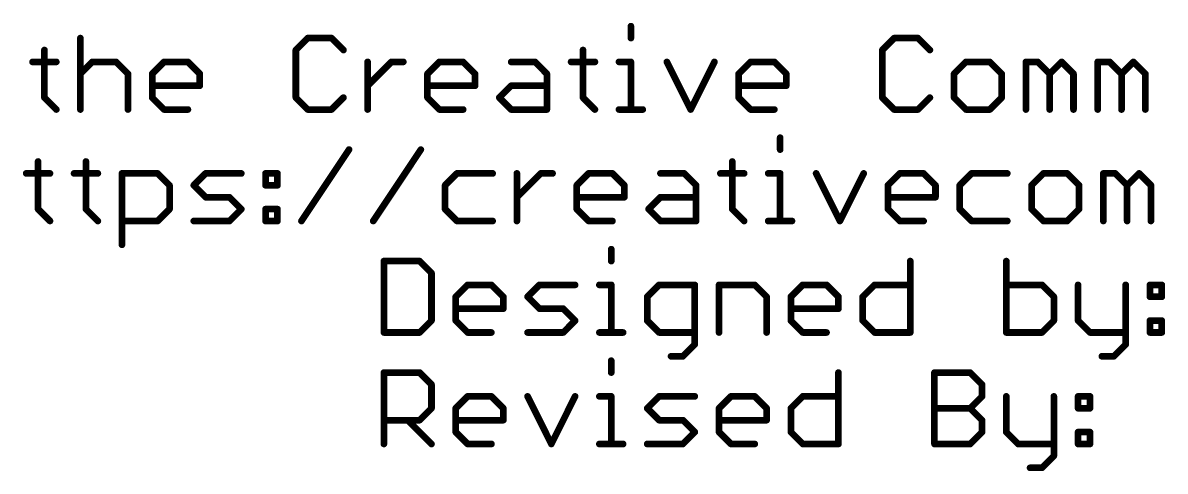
# Model space of a CAD drawing. Extents: x -24 to 83, y -22 to 58.
# Drawn here: x -0.54 to 25.51, y -22.13 to -11.92 of the extents above; entities that cross this region are included whole.
import ezdxf

# ---------------------------------------------------------------- set-up
doc = ezdxf.new("R2010")
doc.units = 0
doc.layers.add('51', color=53, linetype='CONTINUOUS')

msp = doc.modelspace()

# ---------------------------------------------------------------- linework, layer by layer
at = {"layer": '51', "const_width": 0.1524}
for points in [[(13.3262, -11.9956), (13.3262, -12.2668)], [(0.7764, -12.2668), (0.7764, -13.8938)], [(5.959, -12.2668), (5.6879, -12.538)], [(6.5014, -12.2668), (5.959, -12.2668)], [(6.7725, -12.538), (6.5014, -12.2668)], [(19.3291, -12.2668), (19.058, -12.538)], [(19.8715, -12.2668), (19.3291, -12.2668)], [(20.1426, -12.538), (19.8715, -12.2668)], [(-0.0439, -12.538), (-0.0439, -13.6226)], [(5.6879, -12.538), (5.6879, -13.6226)], [(12.2348, -12.538), (12.2348, -13.6226)], [(19.058, -12.538), (19.058, -13.6226)], [(-0.315, -12.8091), (0.2273, -12.8091)], [(0.7764, -13.0803), (1.0476, -12.8091)], [(1.0476, -12.8091), (1.5899, -12.8091)], [(1.5899, -12.8091), (1.8611, -13.0803)], [(2.4136, -13.0803), (2.6847, -12.8091)], [(2.6847, -12.8091), (3.2271, -12.8091)], [(3.2271, -12.8091), (3.4982, -13.0803)], [(7.325, -13.8938), (7.325, -12.8091)], [(7.325, -13.3515), (7.8674, -12.8091)], [(7.8674, -12.8091), (8.1385, -12.8091)], [(8.6893, -13.0803), (8.9605, -12.8091)], [(8.9605, -12.8091), (9.5028, -12.8091)], [(9.5028, -12.8091), (9.774, -13.0803)], [(10.5976, -12.8091), (11.14, -12.8091)], [(11.14, -12.8091), (11.4111, -13.0803)], [(11.9636, -12.8091), (12.506, -12.8091)], [(13.0551, -12.8091), (13.3262, -12.8091)], [(13.3262, -12.8091), (13.3262, -13.8938)], [(14.1465, -12.8091), (14.6888, -13.8938)], [(14.6888, -13.8938), (15.2312, -12.8091)], [(15.7837, -13.0803), (16.0548, -12.8091)], [(16.0548, -12.8091), (16.5972, -12.8091)], [(16.5972, -12.8091), (16.8683, -13.0803)], [(20.9663, -12.8091), (20.6951, -13.0803)], [(21.5086, -12.8091), (20.9663, -12.8091)], [(21.7798, -13.0803), (21.5086, -12.8091)], [(22.3323, -13.8938), (22.3323, -12.8091)], [(22.3323, -12.8091), (22.6035, -12.8091)], [(22.6035, -12.8091), (22.8746, -13.0803)], [(22.8746, -13.0803), (23.1458, -12.8091)], [(23.1458, -12.8091), (23.417, -13.0803)], [(23.9695, -13.8938), (23.9695, -12.8091)], [(23.9695, -12.8091), (24.2406, -12.8091)], [(24.2406, -12.8091), (24.5118, -13.0803)], [(24.5118, -13.0803), (24.7829, -12.8091)], [(24.7829, -12.8091), (25.0541, -13.0803)], [(1.8611, -13.0803), (1.8611, -13.8938)], [(2.4136, -13.6226), (2.4136, -13.0803)], [(3.4982, -13.0803), (3.4982, -13.3515)], [(8.6893, -13.6226), (8.6893, -13.0803)], [(9.774, -13.0803), (9.774, -13.3515)], [(11.4111, -13.0803), (11.4111, -13.8938)], [(15.7837, -13.6226), (15.7837, -13.0803)], [(16.8683, -13.0803), (16.8683, -13.3515)], [(20.6951, -13.0803), (20.6951, -13.6226)], [(21.7798, -13.6226), (21.7798, -13.0803)], [(22.8746, -13.0803), (22.8746, -13.8938)], [(23.417, -13.0803), (23.417, -13.8938)], [(24.5118, -13.0803), (24.5118, -13.8938)], [(25.0541, -13.0803), (25.0541, -13.8938)], [(3.4982, -13.3515), (2.4136, -13.3515)], [(9.774, -13.3515), (8.6893, -13.3515)], [(10.3265, -13.6226), (10.5976, -13.3515)], [(10.5976, -13.3515), (11.4111, -13.3515)], [(16.8683, -13.3515), (15.7837, -13.3515)], [(-0.0439, -13.6226), (0.2273, -13.8938)], [(2.6847, -13.8938), (2.4136, -13.6226)], [(5.6879, -13.6226), (5.959, -13.8938)], [(6.5014, -13.8938), (6.7725, -13.6226)], [(8.9605, -13.8938), (8.6893, -13.6226)], [(10.5976, -13.8938), (10.3265, -13.6226)], [(12.2348, -13.6226), (12.506, -13.8938)], [(16.0548, -13.8938), (15.7837, -13.6226)], [(19.058, -13.6226), (19.3291, -13.8938)], [(19.8715, -13.8938), (20.1426, -13.6226)], [(20.6951, -13.6226), (20.9663, -13.8938)], [(21.5086, -13.8938), (21.7798, -13.6226)], [(3.2271, -13.8938), (2.6847, -13.8938)], [(5.959, -13.8938), (6.5014, -13.8938)], [(9.5028, -13.8938), (8.9605, -13.8938)], [(11.4111, -13.8938), (10.5976, -13.8938)], [(13.0551, -13.8938), (13.5974, -13.8938)], [(16.5972, -13.8938), (16.0548, -13.8938)], [(19.3291, -13.8938), (19.8715, -13.8938)], [(20.9663, -13.8938), (21.5086, -13.8938)], [(16.729, -14.5356), (16.729, -14.8068)], [(5.8163, -16.4338), (6.9009, -14.8068)], [(7.4534, -16.4338), (8.5381, -14.8068)], [(-0.1883, -15.078), (-0.1883, -16.1626)], [(0.9031, -15.078), (0.9031, -16.1626)], [(15.6375, -15.078), (15.6375, -16.1626)], [(-0.4595, -15.3491), (0.0828, -15.3491)], [(0.632, -15.3491), (1.1743, -15.3491)], [(1.7234, -16.9761), (1.7234, -15.3491)], [(1.7234, -15.3491), (2.5369, -15.3491)], [(2.5369, -15.3491), (2.808, -15.6203)], [(3.3605, -15.6203), (3.6317, -15.3491)], [(3.6317, -15.3491), (4.4452, -15.3491)], [(4.9977, -15.3491), (5.2689, -15.3491)], [(4.9977, -15.6203), (4.9977, -15.3491)], [(5.2689, -15.3491), (5.2689, -15.6203)], [(9.3618, -15.3491), (9.0906, -15.6203)], [(10.1753, -15.3491), (9.3618, -15.3491)], [(10.7277, -16.4338), (10.7277, -15.3491)], [(10.7277, -15.8915), (11.2701, -15.3491)], [(11.2701, -15.3491), (11.5412, -15.3491)], [(12.092, -15.6203), (12.3632, -15.3491)], [(12.3632, -15.3491), (12.9055, -15.3491)], [(12.9055, -15.3491), (13.1767, -15.6203)], [(14.0004, -15.3491), (14.5427, -15.3491)], [(14.5427, -15.3491), (14.8139, -15.6203)], [(15.3664, -15.3491), (15.9087, -15.3491)], [(16.4578, -15.3491), (16.729, -15.3491)], [(16.729, -15.3491), (16.729, -16.4338)], [(17.5492, -15.3491), (18.0916, -16.4338)], [(18.0916, -16.4338), (18.6339, -15.3491)], [(19.1864, -15.6203), (19.4576, -15.3491)], [(19.4576, -15.3491), (19.9999, -15.3491)], [(19.9999, -15.3491), (20.271, -15.6203)], [(21.0947, -15.3491), (20.8235, -15.6203)], [(21.9082, -15.3491), (21.0947, -15.3491)], [(22.7319, -15.3491), (22.4607, -15.6203)], [(23.2742, -15.3491), (22.7319, -15.3491)], [(23.5454, -15.6203), (23.2742, -15.3491)], [(24.0979, -16.4338), (24.0979, -15.3491)], [(24.0979, -15.3491), (24.369, -15.3491)], [(24.369, -15.3491), (24.6402, -15.6203)], [(24.6402, -15.6203), (24.9114, -15.3491)], [(24.9114, -15.3491), (25.1825, -15.6203)], [(2.808, -15.6203), (2.808, -16.1626)], [(3.6317, -15.8915), (3.3605, -15.6203)], [(5.2689, -15.6203), (4.9977, -15.6203)], [(9.0906, -15.6203), (9.0906, -16.1626)], [(12.092, -16.1626), (12.092, -15.6203)], [(13.1767, -15.6203), (13.1767, -15.8915)], [(14.8139, -15.6203), (14.8139, -16.4338)], [(19.1864, -16.1626), (19.1864, -15.6203)], [(20.271, -15.6203), (20.271, -15.8915)], [(20.8235, -15.6203), (20.8235, -16.1626)], [(22.4607, -15.6203), (22.4607, -16.1626)], [(23.5454, -16.1626), (23.5454, -15.6203)], [(24.6402, -15.6203), (24.6402, -16.4338)], [(25.1825, -15.6203), (25.1825, -16.4338)], [(4.174, -15.8915), (3.6317, -15.8915)], [(4.4452, -16.1626), (4.174, -15.8915)], [(13.1767, -15.8915), (12.092, -15.8915)], [(13.7292, -16.1626), (14.0004, -15.8915)], [(14.0004, -15.8915), (14.8139, -15.8915)], [(20.271, -15.8915), (19.1864, -15.8915)], [(-0.1883, -16.1626), (0.0828, -16.4338)], [(0.9031, -16.1626), (1.1743, -16.4338)], [(2.808, -16.1626), (2.5369, -16.4338)], [(4.174, -16.4338), (4.4452, -16.1626)], [(4.9977, -16.1626), (5.2689, -16.1626)], [(4.9977, -16.4338), (4.9977, -16.1626)], [(5.2689, -16.1626), (5.2689, -16.4338)], [(9.0906, -16.1626), (9.3618, -16.4338)], [(12.3632, -16.4338), (12.092, -16.1626)], [(14.0004, -16.4338), (13.7292, -16.1626)], [(15.6375, -16.1626), (15.9087, -16.4338)], [(19.4576, -16.4338), (19.1864, -16.1626)], [(20.8235, -16.1626), (21.0947, -16.4338)], [(22.4607, -16.1626), (22.7319, -16.4338)], [(23.2742, -16.4338), (23.5454, -16.1626)], [(2.5369, -16.4338), (1.7234, -16.4338)], [(3.3605, -16.4338), (4.174, -16.4338)], [(5.2689, -16.4338), (4.9977, -16.4338)], [(9.3618, -16.4338), (10.1753, -16.4338)], [(12.9055, -16.4338), (12.3632, -16.4338)], [(14.8139, -16.4338), (14.0004, -16.4338)], [(16.4578, -16.4338), (17.0001, -16.4338)], [(19.9999, -16.4338), (19.4576, -16.4338)], [(21.0947, -16.4338), (21.9082, -16.4338)], [(22.7319, -16.4338), (23.2742, -16.4338)], [(12.8788, -17.0756), (12.8788, -17.3468)], [(7.6962, -17.3468), (7.6962, -18.9738)], [(8.5097, -17.3468), (7.6962, -17.3468)], [(8.7809, -17.618), (8.5097, -17.3468)], [(19.6952, -17.3468), (19.6952, -18.9738)], [(21.8849, -17.3468), (21.8849, -18.9738)], [(8.7809, -18.7026), (8.7809, -17.618)], [(9.3334, -18.1603), (9.6045, -17.8891)], [(9.6045, -17.8891), (10.1469, -17.8891)], [(10.1469, -17.8891), (10.418, -18.1603)], [(10.9705, -18.1603), (11.2417, -17.8891)], [(11.2417, -17.8891), (12.0552, -17.8891)], [(12.6077, -17.8891), (12.8788, -17.8891)], [(12.8788, -17.8891), (12.8788, -18.9738)], [(13.9703, -17.8891), (13.6991, -18.1603)], [(14.7838, -17.8891), (13.9703, -17.8891)], [(14.7838, -19.245), (14.7838, -17.8891)], [(15.3363, -18.9738), (15.3363, -17.8891)], [(15.3363, -17.8891), (16.1498, -17.8891)], [(16.1498, -17.8891), (16.4209, -18.1603)], [(16.9734, -18.1603), (17.2446, -17.8891)], [(17.2446, -17.8891), (17.7869, -17.8891)], [(17.7869, -17.8891), (18.0581, -18.1603)], [(18.6106, -18.1603), (18.8817, -17.8891)], [(18.8817, -17.8891), (19.6952, -17.8891)], [(22.6984, -17.8891), (21.8849, -17.8891)], [(22.9695, -18.1603), (22.6984, -17.8891)], [(23.522, -17.8891), (23.522, -18.7026)], [(24.6067, -17.8891), (24.6067, -19.245)], [(25.1592, -17.8891), (25.4304, -17.8891)], [(25.1592, -18.1603), (25.1592, -17.8891)], [(25.4304, -17.8891), (25.4304, -18.1603)], [(9.3334, -18.7026), (9.3334, -18.1603)], [(10.418, -18.1603), (10.418, -18.4315)], [(11.2417, -18.4315), (10.9705, -18.1603)], [(13.6991, -18.1603), (13.6991, -18.7026)], [(16.4209, -18.1603), (16.4209, -18.9738)], [(16.9734, -18.7026), (16.9734, -18.1603)], [(18.0581, -18.1603), (18.0581, -18.4315)], [(18.6106, -18.7026), (18.6106, -18.1603)], [(22.9695, -18.7026), (22.9695, -18.1603)], [(25.4304, -18.1603), (25.1592, -18.1603)], [(10.418, -18.4315), (9.3334, -18.4315)], [(11.784, -18.4315), (11.2417, -18.4315)], [(12.0552, -18.7026), (11.784, -18.4315)], [(18.0581, -18.4315), (16.9734, -18.4315)], [(8.5097, -18.9738), (8.7809, -18.7026)], [(9.6045, -18.9738), (9.3334, -18.7026)], [(11.784, -18.9738), (12.0552, -18.7026)], [(13.6991, -18.7026), (13.9703, -18.9738)], [(17.2446, -18.9738), (16.9734, -18.7026)], [(18.8817, -18.9738), (18.6106, -18.7026)], [(22.6984, -18.9738), (22.9695, -18.7026)], [(23.522, -18.7026), (23.7932, -18.9738)], [(25.1592, -18.7026), (25.4304, -18.7026)], [(25.1592, -18.9738), (25.1592, -18.7026)], [(25.4304, -18.7026), (25.4304, -18.9738)], [(7.6962, -18.9738), (8.5097, -18.9738)], [(10.1469, -18.9738), (9.6045, -18.9738)], [(10.9705, -18.9738), (11.784, -18.9738)], [(12.6077, -18.9738), (13.15, -18.9738)], [(13.9703, -18.9738), (14.7838, -18.9738)], [(17.7869, -18.9738), (17.2446, -18.9738)], [(19.6952, -18.9738), (18.8817, -18.9738)], [(21.8849, -18.9738), (22.6984, -18.9738)], [(23.7932, -18.9738), (24.6067, -18.9738)], [(25.4304, -18.9738), (25.1592, -18.9738)], [(14.5126, -19.5161), (14.7838, -19.245)], [(24.6067, -19.245), (24.3355, -19.5161)], [(14.2414, -19.5161), (14.5126, -19.5161)], [(24.3355, -19.5161), (24.0644, -19.5161)], [(12.8788, -19.6156), (12.8788, -19.8868)], [(7.6962, -21.5138), (7.6962, -19.8868)], [(7.6962, -19.8868), (8.5097, -19.8868)], [(8.5097, -19.8868), (8.7809, -20.158)], [(18.0581, -19.8868), (18.0581, -21.5138)], [(20.2477, -21.5138), (20.2477, -19.8868)], [(20.2477, -19.8868), (21.0612, -19.8868)], [(21.0612, -19.8868), (21.3324, -20.158)], [(8.7809, -20.158), (8.7809, -20.7003)], [(21.3324, -20.158), (21.3324, -20.4291)], [(9.3334, -20.7003), (9.6045, -20.4291)], [(9.6045, -20.4291), (10.1469, -20.4291)], [(10.1469, -20.4291), (10.418, -20.7003)], [(10.9705, -20.4291), (11.5128, -21.5138)], [(11.5128, -21.5138), (12.0552, -20.4291)], [(12.6077, -20.4291), (12.8788, -20.4291)], [(12.8788, -20.4291), (12.8788, -21.5138)], [(13.6991, -20.7003), (13.9703, -20.4291)], [(13.9703, -20.4291), (14.7838, -20.4291)], [(15.3363, -20.7003), (15.6074, -20.4291)], [(15.6074, -20.4291), (16.1498, -20.4291)], [(16.1498, -20.4291), (16.4209, -20.7003)], [(16.9734, -20.7003), (17.2446, -20.4291)], [(17.2446, -20.4291), (18.0581, -20.4291)], [(21.3324, -20.4291), (21.0612, -20.7003)], [(21.8849, -20.4291), (21.8849, -21.2426)], [(22.9695, -20.4291), (22.9695, -21.785)], [(23.522, -20.4291), (23.7932, -20.4291)], [(23.522, -20.7003), (23.522, -20.4291)], [(23.7932, -20.4291), (23.7932, -20.7003)], [(8.7809, -20.7003), (8.5097, -20.9715)], [(9.3334, -21.2426), (9.3334, -20.7003)], [(10.418, -20.7003), (10.418, -20.9715)], [(13.9703, -20.9715), (13.6991, -20.7003)], [(15.3363, -21.2426), (15.3363, -20.7003)], [(16.4209, -20.7003), (16.4209, -20.9715)], [(16.9734, -21.2426), (16.9734, -20.7003)], [(20.2477, -20.7003), (21.0612, -20.7003)], [(21.0612, -20.7003), (21.3324, -20.9715)], [(23.7932, -20.7003), (23.522, -20.7003)], [(8.5097, -20.9715), (7.6962, -20.9715)], [(8.2385, -20.9715), (8.7809, -21.5138)], [(10.418, -20.9715), (9.3334, -20.9715)], [(14.5126, -20.9715), (13.9703, -20.9715)], [(14.7838, -21.2426), (14.5126, -20.9715)], [(16.4209, -20.9715), (15.3363, -20.9715)], [(21.3324, -20.9715), (21.3324, -21.2426)], [(9.6045, -21.5138), (9.3334, -21.2426)], [(14.5126, -21.5138), (14.7838, -21.2426)], [(15.6074, -21.5138), (15.3363, -21.2426)], [(17.2446, -21.5138), (16.9734, -21.2426)], [(21.3324, -21.2426), (21.0612, -21.5138)], [(21.8849, -21.2426), (22.1561, -21.5138)], [(23.522, -21.2426), (23.7932, -21.2426)], [(23.522, -21.5138), (23.522, -21.2426)], [(23.7932, -21.2426), (23.7932, -21.5138)], [(10.1469, -21.5138), (9.6045, -21.5138)], [(12.6077, -21.5138), (13.15, -21.5138)], [(13.6991, -21.5138), (14.5126, -21.5138)], [(16.1498, -21.5138), (15.6074, -21.5138)], [(18.0581, -21.5138), (17.2446, -21.5138)], [(21.0612, -21.5138), (20.2477, -21.5138)], [(22.1561, -21.5138), (22.9695, -21.5138)], [(23.7932, -21.5138), (23.522, -21.5138)], [(22.9695, -21.785), (22.6984, -22.0561)], [(22.6984, -22.0561), (22.4272, -22.0561)]]:
    msp.add_lwpolyline(points, dxfattribs=at)
at = {"layer": '51', "const_width": 0.0762}
for points in [[(13.3643, -11.9956, 1), (13.2881, -11.9956)], [(0.8145, -12.2668, 1), (0.7383, -12.2668)], [(5.959, -12.2287, 1), (5.959, -12.3049)], [(5.986, -12.2938, 1), (5.9321, -12.2399)], [(6.5283, -12.2399, 1), (6.4744, -12.2938)], [(6.5014, -12.3049, 1), (6.5014, -12.2287)], [(13.2881, -12.2668, 1), (13.3643, -12.2668)], [(19.3291, -12.2287, 1), (19.3291, -12.3049)], [(19.3561, -12.2938, 1), (19.3022, -12.2399)], [(19.8984, -12.2399, 1), (19.8445, -12.2938)], [(19.8715, -12.3049, 1), (19.8715, -12.2287)], [(-0.0058, -12.538, 1), (-0.082, -12.538)], [(5.6609, -12.511, 1), (5.7148, -12.5649)], [(5.726, -12.538, 1), (5.6498, -12.538)], [(6.7456, -12.5649, 1), (6.7995, -12.511)], [(12.2729, -12.538, 1), (12.1967, -12.538)], [(19.031, -12.511, 1), (19.0849, -12.5649)], [(19.0961, -12.538, 1), (19.0199, -12.538)], [(20.1157, -12.5649, 1), (20.1696, -12.511)], [(-0.315, -12.771, 1), (-0.315, -12.8472)], [(0.2273, -12.8472, 1), (0.2273, -12.771)], [(1.0476, -12.771, 1), (1.0476, -12.8472)], [(1.0745, -12.8361, 1), (1.0206, -12.7822)], [(1.6168, -12.7822, 1), (1.563, -12.8361)], [(1.5899, -12.8472, 1), (1.5899, -12.771)], [(2.6847, -12.771, 1), (2.6847, -12.8472)], [(2.7117, -12.8361, 1), (2.6578, -12.7822)], [(3.254, -12.7822, 1), (3.2001, -12.8361)], [(3.2271, -12.8472, 1), (3.2271, -12.771)], [(7.3631, -12.8091, 1), (7.2869, -12.8091)], [(7.8674, -12.771, 1), (7.8674, -12.8472)], [(7.8943, -12.8361, 1), (7.8404, -12.7822)], [(8.1385, -12.8472, 1), (8.1385, -12.771)], [(8.9605, -12.771, 1), (8.9605, -12.8472)], [(8.9874, -12.8361, 1), (8.9335, -12.7822)], [(9.5298, -12.7822, 1), (9.4759, -12.8361)], [(9.5028, -12.8472, 1), (9.5028, -12.771)], [(10.5976, -12.771, 1), (10.5976, -12.8472)], [(11.1669, -12.7822, 1), (11.113, -12.8361)], [(11.14, -12.8472, 1), (11.14, -12.771)], [(11.9636, -12.771, 1), (11.9636, -12.8472)], [(12.506, -12.8472, 1), (12.506, -12.771)], [(13.0551, -12.771, 1), (13.0551, -12.8472)], [(13.3643, -12.8091, 1), (13.2881, -12.8091)], [(13.3262, -12.8472, 1), (13.3262, -12.771)], [(14.1806, -12.7921, 1), (14.1124, -12.8262)], [(15.2652, -12.8262, 1), (15.1971, -12.7921)], [(16.0548, -12.771, 1), (16.0548, -12.8472)], [(16.0818, -12.8361, 1), (16.0279, -12.7822)], [(16.6241, -12.7822, 1), (16.5702, -12.8361)], [(16.5972, -12.8472, 1), (16.5972, -12.771)], [(20.9663, -12.771, 1), (20.9663, -12.8472)], [(20.9932, -12.8361, 1), (20.9394, -12.7822)], [(21.5356, -12.7822, 1), (21.4817, -12.8361)], [(21.5086, -12.8472, 1), (21.5086, -12.771)], [(22.3704, -12.8091, 1), (22.2942, -12.8091)], [(22.3323, -12.771, 1), (22.3323, -12.8472)], [(22.6304, -12.7822, 1), (22.5765, -12.8361)], [(22.6035, -12.8472, 1), (22.6035, -12.771)], [(23.1727, -12.7822, 1), (23.1188, -12.8361)], [(23.1727, -12.8361, 1), (23.1188, -12.7822)], [(24.0076, -12.8091, 1), (23.9314, -12.8091)], [(23.9695, -12.771, 1), (23.9695, -12.8472)], [(24.2676, -12.7822, 1), (24.2137, -12.8361)], [(24.2406, -12.8472, 1), (24.2406, -12.771)], [(24.8099, -12.7822, 1), (24.756, -12.8361)], [(24.8099, -12.8361, 1), (24.756, -12.7822)], [(0.7495, -13.0534, 1), (0.8033, -13.1072)], [(1.8992, -13.0803, 1), (1.823, -13.0803)], [(1.8341, -13.1072, 1), (1.888, -13.0534)], [(2.4517, -13.0803, 1), (2.3755, -13.0803)], [(2.3866, -13.0534, 1), (2.4405, -13.1072)], [(3.5363, -13.0803, 1), (3.4601, -13.0803)], [(3.4713, -13.1072, 1), (3.5252, -13.0534)], [(8.7274, -13.0803, 1), (8.6512, -13.0803)], [(8.6624, -13.0534, 1), (8.7163, -13.1072)], [(9.8121, -13.0803, 1), (9.7359, -13.0803)], [(9.747, -13.1072, 1), (9.8009, -13.0534)], [(11.4492, -13.0803, 1), (11.373, -13.0803)], [(11.3842, -13.1072, 1), (11.4381, -13.0534)], [(15.8218, -13.0803, 1), (15.7456, -13.0803)], [(15.7567, -13.0534, 1), (15.8106, -13.1072)], [(16.9064, -13.0803, 1), (16.8302, -13.0803)], [(16.8414, -13.1072, 1), (16.8953, -13.0534)], [(20.7332, -13.0803, 1), (20.657, -13.0803)], [(20.6682, -13.0534, 1), (20.7221, -13.1072)], [(21.8179, -13.0803, 1), (21.7417, -13.0803)], [(21.7529, -13.1072, 1), (21.8067, -13.0534)], [(22.9127, -13.0803, 1), (22.8365, -13.0803)], [(22.8477, -13.0534, 1), (22.9016, -13.1072)], [(22.8477, -13.1072, 1), (22.9016, -13.0534)], [(23.4551, -13.0803, 1), (23.3789, -13.0803)], [(23.39, -13.1072, 1), (23.4439, -13.0534)], [(24.5499, -13.0803, 1), (24.4737, -13.0803)], [(24.4848, -13.0534, 1), (24.5387, -13.1072)], [(24.4848, -13.1072, 1), (24.5387, -13.0534)], [(25.0922, -13.0803, 1), (25.016, -13.0803)], [(25.0272, -13.1072, 1), (25.0811, -13.0534)], [(2.4136, -13.3134, 1), (2.4136, -13.3896)], [(3.4982, -13.3896, 1), (3.4982, -13.3134)], [(8.6893, -13.3134, 1), (8.6893, -13.3896)], [(9.774, -13.3896, 1), (9.774, -13.3134)], [(10.5976, -13.3134, 1), (10.5976, -13.3896)], [(10.6246, -13.3784, 1), (10.5707, -13.3245)], [(11.4111, -13.3896, 1), (11.4111, -13.3134)], [(15.7837, -13.3134, 1), (15.7837, -13.3896)], [(16.8683, -13.3896, 1), (16.8683, -13.3134)], [(3.4601, -13.3515, 1), (3.5363, -13.3515)], [(7.2981, -13.3245, 1), (7.352, -13.3784)], [(9.7359, -13.3515, 1), (9.8121, -13.3515)], [(16.8302, -13.3515, 1), (16.9064, -13.3515)], [(-0.0169, -13.5957, 1), (-0.0708, -13.6496)], [(-0.082, -13.6226, 1), (-0.0058, -13.6226)], [(2.4405, -13.5957, 1), (2.3866, -13.6496)], [(2.3755, -13.6226, 1), (2.4517, -13.6226)], [(5.7148, -13.5957, 1), (5.6609, -13.6496)], [(5.6498, -13.6226, 1), (5.726, -13.6226)], [(6.7995, -13.6496, 1), (6.7456, -13.5957)], [(8.7163, -13.5957, 1), (8.6624, -13.6496)], [(8.6512, -13.6226, 1), (8.7274, -13.6226)], [(10.3534, -13.5957, 1), (10.2995, -13.6496)], [(10.2995, -13.5957, 1), (10.3534, -13.6496)], [(12.2617, -13.5957, 1), (12.2079, -13.6496)], [(12.1967, -13.6226, 1), (12.2729, -13.6226)], [(15.8106, -13.5957, 1), (15.7567, -13.6496)], [(15.7456, -13.6226, 1), (15.8218, -13.6226)], [(19.0849, -13.5957, 1), (19.031, -13.6496)], [(19.0199, -13.6226, 1), (19.0961, -13.6226)], [(20.1696, -13.6496, 1), (20.1157, -13.5957)], [(20.7221, -13.5957, 1), (20.6682, -13.6496)], [(20.657, -13.6226, 1), (20.7332, -13.6226)], [(21.7417, -13.6226, 1), (21.8179, -13.6226)], [(21.8067, -13.6496, 1), (21.7529, -13.5957)], [(0.2004, -13.9207, 1), (0.2542, -13.8669)], [(0.7383, -13.8938, 1), (0.8145, -13.8938)], [(1.823, -13.8938, 1), (1.8992, -13.8938)], [(2.6847, -13.8557, 1), (2.6847, -13.9319)], [(2.6578, -13.9207, 1), (2.7117, -13.8669)], [(3.2271, -13.9319, 1), (3.2271, -13.8557)], [(5.959, -13.8557, 1), (5.959, -13.9319)], [(5.9321, -13.9207, 1), (5.986, -13.8669)], [(6.4744, -13.8669, 1), (6.5283, -13.9207)], [(6.5014, -13.9319, 1), (6.5014, -13.8557)], [(7.2869, -13.8938, 1), (7.3631, -13.8938)], [(8.9605, -13.8557, 1), (8.9605, -13.9319)], [(8.9335, -13.9207, 1), (8.9874, -13.8669)], [(9.5028, -13.9319, 1), (9.5028, -13.8557)], [(10.5976, -13.8557, 1), (10.5976, -13.9319)], [(10.5707, -13.9207, 1), (10.6246, -13.8669)], [(11.373, -13.8938, 1), (11.4492, -13.8938)], [(11.4111, -13.9319, 1), (11.4111, -13.8557)], [(12.479, -13.9207, 1), (12.5329, -13.8669)], [(13.0551, -13.8557, 1), (13.0551, -13.9319)], [(13.2881, -13.8938, 1), (13.3643, -13.8938)], [(13.5974, -13.9319, 1), (13.5974, -13.8557)], [(14.6548, -13.8768, 1), (14.7229, -13.9108)], [(14.6548, -13.9108, 1), (14.7229, -13.8768)], [(16.0548, -13.8557, 1), (16.0548, -13.9319)], [(16.0279, -13.9207, 1), (16.0818, -13.8669)], [(16.5972, -13.9319, 1), (16.5972, -13.8557)], [(19.3291, -13.8557, 1), (19.3291, -13.9319)], [(19.3022, -13.9207, 1), (19.3561, -13.8669)], [(19.8445, -13.8669, 1), (19.8984, -13.9207)], [(19.8715, -13.9319, 1), (19.8715, -13.8557)], [(20.9663, -13.8557, 1), (20.9663, -13.9319)], [(20.9394, -13.9207, 1), (20.9932, -13.8669)], [(21.4817, -13.8669, 1), (21.5356, -13.9207)], [(21.5086, -13.9319, 1), (21.5086, -13.8557)], [(22.2942, -13.8938, 1), (22.3704, -13.8938)], [(22.8365, -13.8938, 1), (22.9127, -13.8938)], [(23.3789, -13.8938, 1), (23.4551, -13.8938)], [(23.9314, -13.8938, 1), (24.0076, -13.8938)], [(24.4737, -13.8938, 1), (24.5499, -13.8938)], [(25.016, -13.8938, 1), (25.0922, -13.8938)], [(16.7671, -14.5356, 1), (16.6909, -14.5356)], [(6.9326, -14.8279, 1), (6.8692, -14.7857)], [(8.5698, -14.8279, 1), (8.5064, -14.7857)], [(16.6909, -14.8068, 1), (16.7671, -14.8068)], [(-0.1502, -15.078, 1), (-0.2264, -15.078)], [(0.9412, -15.078, 1), (0.865, -15.078)], [(15.6756, -15.078, 1), (15.5994, -15.078)], [(-0.4595, -15.311, 1), (-0.4595, -15.3872)], [(0.0828, -15.3872, 1), (0.0828, -15.311)], [(0.632, -15.311, 1), (0.632, -15.3872)], [(1.1743, -15.3872, 1), (1.1743, -15.311)], [(1.7615, -15.3491, 1), (1.6853, -15.3491)], [(1.7234, -15.311, 1), (1.7234, -15.3872)], [(2.5638, -15.3222, 1), (2.5099, -15.3761)], [(2.5369, -15.3872, 1), (2.5369, -15.311)], [(3.6317, -15.311, 1), (3.6317, -15.3872)], [(3.6586, -15.3761, 1), (3.6048, -15.3222)], [(4.4452, -15.3872, 1), (4.4452, -15.311)], [(4.9977, -15.311, 1), (4.9977, -15.3872)], [(5.0358, -15.3491, 1), (4.9596, -15.3491)], [(5.307, -15.3491, 1), (5.2308, -15.3491)], [(5.2689, -15.3872, 1), (5.2689, -15.311)], [(9.3618, -15.311, 1), (9.3618, -15.3872)], [(9.3887, -15.3761, 1), (9.3348, -15.3222)], [(10.1753, -15.3872, 1), (10.1753, -15.311)], [(10.7658, -15.3491, 1), (10.6896, -15.3491)], [(11.2701, -15.311, 1), (11.2701, -15.3872)], [(11.297, -15.3761, 1), (11.2431, -15.3222)], [(11.5412, -15.3872, 1), (11.5412, -15.311)], [(12.3632, -15.311, 1), (12.3632, -15.3872)], [(12.3901, -15.3761, 1), (12.3363, -15.3222)], [(12.9325, -15.3222, 1), (12.8786, -15.3761)], [(12.9055, -15.3872, 1), (12.9055, -15.311)], [(14.0004, -15.311, 1), (14.0004, -15.3872)], [(14.5696, -15.3222, 1), (14.5158, -15.3761)], [(14.5427, -15.3872, 1), (14.5427, -15.311)], [(15.3664, -15.311, 1), (15.3664, -15.3872)], [(15.9087, -15.3872, 1), (15.9087, -15.311)], [(16.4578, -15.311, 1), (16.4578, -15.3872)], [(16.7671, -15.3491, 1), (16.6909, -15.3491)], [(16.729, -15.3872, 1), (16.729, -15.311)], [(17.5833, -15.3321, 1), (17.5152, -15.3662)], [(18.668, -15.3662, 1), (18.5998, -15.3321)], [(19.4576, -15.311, 1), (19.4576, -15.3872)], [(19.4845, -15.3761, 1), (19.4306, -15.3222)], [(20.0268, -15.3222, 1), (19.9729, -15.3761)], [(19.9999, -15.3872, 1), (19.9999, -15.311)], [(21.0947, -15.311, 1), (21.0947, -15.3872)], [(21.1216, -15.3761, 1), (21.0678, -15.3222)], [(21.9082, -15.3872, 1), (21.9082, -15.311)], [(22.7319, -15.311, 1), (22.7319, -15.3872)], [(22.7588, -15.3761, 1), (22.7049, -15.3222)], [(23.3011, -15.3222, 1), (23.2473, -15.3761)], [(23.2742, -15.3872, 1), (23.2742, -15.311)], [(24.136, -15.3491, 1), (24.0598, -15.3491)], [(24.0979, -15.311, 1), (24.0979, -15.3872)], [(24.396, -15.3222, 1), (24.3421, -15.3761)], [(24.369, -15.3872, 1), (24.369, -15.311)], [(24.9383, -15.3222, 1), (24.8844, -15.3761)], [(24.9383, -15.3761, 1), (24.8844, -15.3222)], [(2.8461, -15.6203, 1), (2.7699, -15.6203)], [(2.7811, -15.6472, 1), (2.835, -15.5934)], [(3.3875, -15.5934, 1), (3.3336, -15.6472)], [(3.3336, -15.5934, 1), (3.3875, -15.6472)], [(4.9977, -15.5822, 1), (4.9977, -15.6584)], [(4.9596, -15.6203, 1), (5.0358, -15.6203)], [(5.2308, -15.6203, 1), (5.307, -15.6203)], [(5.2689, -15.6584, 1), (5.2689, -15.5822)], [(9.1287, -15.6203, 1), (9.0525, -15.6203)], [(9.0636, -15.5934, 1), (9.1175, -15.6472)], [(12.1301, -15.6203, 1), (12.0539, -15.6203)], [(12.0651, -15.5934, 1), (12.119, -15.6472)], [(13.2148, -15.6203, 1), (13.1386, -15.6203)], [(13.1498, -15.6472, 1), (13.2036, -15.5934)], [(14.852, -15.6203, 1), (14.7758, -15.6203)], [(14.7869, -15.6472, 1), (14.8408, -15.5934)], [(19.2245, -15.6203, 1), (19.1483, -15.6203)], [(19.1594, -15.5934, 1), (19.2133, -15.6472)], [(20.3091, -15.6203, 1), (20.2329, -15.6203)], [(20.2441, -15.6472, 1), (20.298, -15.5934)], [(20.8616, -15.6203, 1), (20.7854, -15.6203)], [(20.7966, -15.5934, 1), (20.8505, -15.6472)], [(22.4988, -15.6203, 1), (22.4226, -15.6203)], [(22.4338, -15.5934, 1), (22.4876, -15.6472)], [(23.5835, -15.6203, 1), (23.5073, -15.6203)], [(23.5184, -15.6472, 1), (23.5723, -15.5934)], [(24.6783, -15.6203, 1), (24.6021, -15.6203)], [(24.6132, -15.5934, 1), (24.6671, -15.6472)], [(24.6132, -15.6472, 1), (24.6671, -15.5934)], [(25.2206, -15.6203, 1), (25.1444, -15.6203)], [(25.1556, -15.6472, 1), (25.2095, -15.5934)], [(3.6317, -15.8534, 1), (3.6317, -15.9296)], [(3.6048, -15.9184, 1), (3.6586, -15.8645)], [(4.201, -15.8645, 1), (4.1471, -15.9184)], [(4.174, -15.9296, 1), (4.174, -15.8534)], [(10.7008, -15.8645, 1), (10.7547, -15.9184)], [(12.092, -15.8534, 1), (12.092, -15.9296)], [(13.1386, -15.8915, 1), (13.2148, -15.8915)], [(13.1767, -15.9296, 1), (13.1767, -15.8534)], [(14.0004, -15.8534, 1), (14.0004, -15.9296)], [(14.0273, -15.9184, 1), (13.9734, -15.8645)], [(14.8139, -15.9296, 1), (14.8139, -15.8534)], [(19.1864, -15.8534, 1), (19.1864, -15.9296)], [(20.2329, -15.8915, 1), (20.3091, -15.8915)], [(20.271, -15.9296, 1), (20.271, -15.8534)], [(-0.1614, -16.1357, 1), (-0.2153, -16.1896)], [(-0.2264, -16.1626, 1), (-0.1502, -16.1626)], [(0.9301, -16.1357, 1), (0.8762, -16.1896)], [(0.865, -16.1626, 1), (0.9412, -16.1626)], [(2.7699, -16.1626, 1), (2.8461, -16.1626)], [(2.835, -16.1896, 1), (2.7811, -16.1357)], [(4.4721, -16.1896, 1), (4.4183, -16.1357)], [(4.4183, -16.1896, 1), (4.4721, -16.1357)], [(4.9977, -16.1245, 1), (4.9977, -16.2007)], [(5.0358, -16.1626, 1), (4.9596, -16.1626)], [(5.307, -16.1626, 1), (5.2308, -16.1626)], [(5.2689, -16.2007, 1), (5.2689, -16.1245)], [(9.1175, -16.1357, 1), (9.0636, -16.1896)], [(9.0525, -16.1626, 1), (9.1287, -16.1626)], [(12.119, -16.1357, 1), (12.0651, -16.1896)], [(12.0539, -16.1626, 1), (12.1301, -16.1626)], [(13.7561, -16.1357, 1), (13.7023, -16.1896)], [(13.7023, -16.1357, 1), (13.7561, -16.1896)], [(15.6645, -16.1357, 1), (15.6106, -16.1896)], [(15.5994, -16.1626, 1), (15.6756, -16.1626)], [(19.2133, -16.1357, 1), (19.1594, -16.1896)], [(19.1483, -16.1626, 1), (19.2245, -16.1626)], [(20.8505, -16.1357, 1), (20.7966, -16.1896)], [(20.7854, -16.1626, 1), (20.8616, -16.1626)], [(22.4876, -16.1357, 1), (22.4338, -16.1896)], [(22.4226, -16.1626, 1), (22.4988, -16.1626)], [(23.5073, -16.1626, 1), (23.5835, -16.1626)], [(23.5723, -16.1896, 1), (23.5184, -16.1357)], [(0.0559, -16.4607, 1), (0.1098, -16.4069)], [(1.1473, -16.4607, 1), (1.2012, -16.4069)], [(1.7234, -16.3957, 1), (1.7234, -16.4719)], [(2.5099, -16.4069, 1), (2.5638, -16.4607)], [(2.5369, -16.4719, 1), (2.5369, -16.3957)], [(3.3605, -16.3957, 1), (3.3605, -16.4719)], [(4.1471, -16.4069, 1), (4.201, -16.4607)], [(4.174, -16.4719, 1), (4.174, -16.3957)], [(4.9977, -16.3957, 1), (4.9977, -16.4719)], [(4.9596, -16.4338, 1), (5.0358, -16.4338)], [(5.2308, -16.4338, 1), (5.307, -16.4338)], [(5.2689, -16.4719, 1), (5.2689, -16.3957)], [(5.7846, -16.4127, 1), (5.848, -16.4549)], [(7.4217, -16.4127, 1), (7.4851, -16.4549)], [(9.3618, -16.3957, 1), (9.3618, -16.4719)], [(9.3348, -16.4607, 1), (9.3887, -16.4069)], [(10.1753, -16.4719, 1), (10.1753, -16.3957)], [(10.6896, -16.4338, 1), (10.7658, -16.4338)], [(12.3632, -16.3957, 1), (12.3632, -16.4719)], [(12.3363, -16.4607, 1), (12.3901, -16.4069)], [(12.9055, -16.4719, 1), (12.9055, -16.3957)], [(14.0004, -16.3957, 1), (14.0004, -16.4719)], [(13.9734, -16.4607, 1), (14.0273, -16.4069)], [(14.7758, -16.4338, 1), (14.852, -16.4338)], [(14.8139, -16.4719, 1), (14.8139, -16.3957)], [(15.8817, -16.4607, 1), (15.9356, -16.4069)], [(16.4578, -16.3957, 1), (16.4578, -16.4719)], [(16.6909, -16.4338, 1), (16.7671, -16.4338)], [(17.0001, -16.4719, 1), (17.0001, -16.3957)], [(18.0575, -16.4168, 1), (18.1256, -16.4508)], [(18.0575, -16.4508, 1), (18.1256, -16.4168)], [(19.4576, -16.3957, 1), (19.4576, -16.4719)], [(19.4306, -16.4607, 1), (19.4845, -16.4069)], [(19.9999, -16.4719, 1), (19.9999, -16.3957)], [(21.0947, -16.3957, 1), (21.0947, -16.4719)], [(21.0678, -16.4607, 1), (21.1216, -16.4069)], [(21.9082, -16.4719, 1), (21.9082, -16.3957)], [(22.7319, -16.3957, 1), (22.7319, -16.4719)], [(22.7049, -16.4607, 1), (22.7588, -16.4069)], [(23.2473, -16.4069, 1), (23.3011, -16.4607)], [(23.2742, -16.4719, 1), (23.2742, -16.3957)], [(24.0598, -16.4338, 1), (24.136, -16.4338)], [(24.6021, -16.4338, 1), (24.6783, -16.4338)], [(25.1444, -16.4338, 1), (25.2206, -16.4338)], [(1.6853, -16.9761, 1), (1.7615, -16.9761)], [(12.9169, -17.0756, 1), (12.8407, -17.0756)], [(7.7343, -17.3468, 1), (7.6581, -17.3468)], [(7.6962, -17.3087, 1), (7.6962, -17.3849)], [(8.5366, -17.3199, 1), (8.4828, -17.3738)], [(8.5097, -17.3849, 1), (8.5097, -17.3087)], [(12.8407, -17.3468, 1), (12.9169, -17.3468)], [(19.7333, -17.3468, 1), (19.6571, -17.3468)], [(21.923, -17.3468, 1), (21.8468, -17.3468)], [(8.819, -17.618, 1), (8.7428, -17.618)], [(8.7539, -17.6449, 1), (8.8078, -17.591)], [(9.6045, -17.851, 1), (9.6045, -17.9272)], [(9.6315, -17.9161, 1), (9.5776, -17.8622)], [(10.1738, -17.8622, 1), (10.1199, -17.9161)], [(10.1469, -17.9272, 1), (10.1469, -17.851)], [(11.2417, -17.851, 1), (11.2417, -17.9272)], [(11.2686, -17.9161, 1), (11.2147, -17.8622)], [(12.0552, -17.9272, 1), (12.0552, -17.851)], [(12.6077, -17.851, 1), (12.6077, -17.9272)], [(12.9169, -17.8891, 1), (12.8407, -17.8891)], [(12.8788, -17.9272, 1), (12.8788, -17.851)], [(13.9703, -17.851, 1), (13.9703, -17.9272)], [(13.9972, -17.9161, 1), (13.9433, -17.8622)], [(14.8219, -17.8891, 1), (14.7457, -17.8891)], [(14.7838, -17.9272, 1), (14.7838, -17.851)], [(15.3744, -17.8891, 1), (15.2982, -17.8891)], [(15.3363, -17.851, 1), (15.3363, -17.9272)], [(16.1767, -17.8622, 1), (16.1228, -17.9161)], [(16.1498, -17.9272, 1), (16.1498, -17.851)], [(17.2446, -17.851, 1), (17.2446, -17.9272)], [(17.2715, -17.9161, 1), (17.2176, -17.8622)], [(17.8139, -17.8622, 1), (17.76, -17.9161)], [(17.7869, -17.9272, 1), (17.7869, -17.851)], [(18.8817, -17.851, 1), (18.8817, -17.9272)], [(18.9087, -17.9161, 1), (18.8548, -17.8622)], [(19.6952, -17.9272, 1), (19.6952, -17.851)], [(21.8849, -17.851, 1), (21.8849, -17.9272)], [(22.7253, -17.8622, 1), (22.6714, -17.9161)], [(22.6984, -17.9272, 1), (22.6984, -17.851)], [(23.5601, -17.8891, 1), (23.4839, -17.8891)], [(24.6448, -17.8891, 1), (24.5686, -17.8891)], [(25.1592, -17.851, 1), (25.1592, -17.9272)], [(25.1973, -17.8891, 1), (25.1211, -17.8891)], [(25.4685, -17.8891, 1), (25.3923, -17.8891)], [(25.4304, -17.9272, 1), (25.4304, -17.851)], [(9.3715, -18.1603, 1), (9.2953, -18.1603)], [(9.3064, -18.1334, 1), (9.3603, -18.1872)], [(10.4561, -18.1603, 1), (10.3799, -18.1603)], [(10.3911, -18.1872, 1), (10.445, -18.1334)], [(10.9975, -18.1334, 1), (10.9436, -18.1872)], [(10.9436, -18.1334, 1), (10.9975, -18.1872)], [(13.7372, -18.1603, 1), (13.661, -18.1603)], [(13.6722, -18.1334, 1), (13.726, -18.1872)], [(16.459, -18.1603, 1), (16.3828, -18.1603)], [(16.394, -18.1872, 1), (16.4479, -18.1334)], [(17.0115, -18.1603, 1), (16.9353, -18.1603)], [(16.9465, -18.1334, 1), (17.0004, -18.1872)], [(18.0962, -18.1603, 1), (18.02, -18.1603)], [(18.0311, -18.1872, 1), (18.085, -18.1334)], [(18.6487, -18.1603, 1), (18.5725, -18.1603)], [(18.5836, -18.1334, 1), (18.6375, -18.1872)], [(23.0076, -18.1603, 1), (22.9314, -18.1603)], [(22.9426, -18.1872, 1), (22.9965, -18.1334)], [(25.1592, -18.1222, 1), (25.1592, -18.1984)], [(25.1211, -18.1603, 1), (25.1973, -18.1603)], [(25.3923, -18.1603, 1), (25.4685, -18.1603)], [(25.4304, -18.1984, 1), (25.4304, -18.1222)], [(9.3334, -18.3934, 1), (9.3334, -18.4696)], [(10.3799, -18.4315, 1), (10.4561, -18.4315)], [(10.418, -18.4696, 1), (10.418, -18.3934)], [(11.2417, -18.3934, 1), (11.2417, -18.4696)], [(11.2147, -18.4584, 1), (11.2686, -18.4045)], [(11.8109, -18.4045, 1), (11.7571, -18.4584)], [(11.784, -18.4696, 1), (11.784, -18.3934)], [(16.9734, -18.3934, 1), (16.9734, -18.4696)], [(18.02, -18.4315, 1), (18.0962, -18.4315)], [(18.0581, -18.4696, 1), (18.0581, -18.3934)], [(8.7428, -18.7026, 1), (8.819, -18.7026)], [(8.8078, -18.7296, 1), (8.7539, -18.6757)], [(9.3603, -18.6757, 1), (9.3064, -18.7296)], [(9.2953, -18.7026, 1), (9.3715, -18.7026)], [(12.0821, -18.7296, 1), (12.0282, -18.6757)], [(12.0282, -18.7296, 1), (12.0821, -18.6757)], [(13.726, -18.6757, 1), (13.6722, -18.7296)], [(13.661, -18.7026, 1), (13.7372, -18.7026)], [(17.0004, -18.6757, 1), (16.9465, -18.7296)], [(16.9353, -18.7026, 1), (17.0115, -18.7026)], [(18.6375, -18.6757, 1), (18.5836, -18.7296)], [(18.5725, -18.7026, 1), (18.6487, -18.7026)], [(22.9314, -18.7026, 1), (23.0076, -18.7026)], [(22.9965, -18.7296, 1), (22.9426, -18.6757)], [(23.549, -18.6757, 1), (23.4951, -18.7296)], [(23.4839, -18.7026, 1), (23.5601, -18.7026)], [(25.1592, -18.6645, 1), (25.1592, -18.7407)], [(25.1973, -18.7026, 1), (25.1211, -18.7026)], [(25.4685, -18.7026, 1), (25.3923, -18.7026)], [(25.4304, -18.7407, 1), (25.4304, -18.6645)], [(7.6962, -18.9357, 1), (7.6962, -19.0119)], [(7.6581, -18.9738, 1), (7.7343, -18.9738)], [(8.4828, -18.9469, 1), (8.5366, -19.0007)], [(8.5097, -19.0119, 1), (8.5097, -18.9357)], [(9.6045, -18.9357, 1), (9.6045, -19.0119)], [(9.5776, -19.0007, 1), (9.6315, -18.9469)], [(10.1469, -19.0119, 1), (10.1469, -18.9357)], [(10.9705, -18.9357, 1), (10.9705, -19.0119)], [(11.7571, -18.9469, 1), (11.8109, -19.0007)], [(11.784, -19.0119, 1), (11.784, -18.9357)], [(12.6077, -18.9357, 1), (12.6077, -19.0119)], [(12.8407, -18.9738, 1), (12.9169, -18.9738)], [(13.15, -19.0119, 1), (13.15, -18.9357)], [(13.9703, -18.9357, 1), (13.9703, -19.0119)], [(13.9433, -19.0007, 1), (13.9972, -18.9469)], [(14.7838, -19.0119, 1), (14.7838, -18.9357)], [(15.2982, -18.9738, 1), (15.3744, -18.9738)], [(16.3828, -18.9738, 1), (16.459, -18.9738)], [(17.2446, -18.9357, 1), (17.2446, -19.0119)], [(17.2176, -19.0007, 1), (17.2715, -18.9469)], [(17.7869, -19.0119, 1), (17.7869, -18.9357)], [(18.8817, -18.9357, 1), (18.8817, -19.0119)], [(18.8548, -19.0007, 1), (18.9087, -18.9469)], [(19.6571, -18.9738, 1), (19.7333, -18.9738)], [(19.6952, -19.0119, 1), (19.6952, -18.9357)], [(21.8849, -18.9357, 1), (21.8849, -19.0119)], [(21.8468, -18.9738, 1), (21.923, -18.9738)], [(22.6714, -18.9469, 1), (22.7253, -19.0007)], [(22.6984, -19.0119, 1), (22.6984, -18.9357)], [(23.7932, -18.9357, 1), (23.7932, -19.0119)], [(23.7663, -19.0007, 1), (23.8201, -18.9469)], [(24.6067, -19.0119, 1), (24.6067, -18.9357)], [(25.1592, -18.9357, 1), (25.1592, -19.0119)], [(25.1211, -18.9738, 1), (25.1973, -18.9738)], [(25.3923, -18.9738, 1), (25.4685, -18.9738)], [(25.4304, -19.0119, 1), (25.4304, -18.9357)], [(14.7457, -19.245, 1), (14.8219, -19.245)], [(14.8107, -19.2719, 1), (14.7568, -19.218)], [(24.5686, -19.245, 1), (24.6448, -19.245)], [(24.6336, -19.2719, 1), (24.5798, -19.218)], [(14.2414, -19.478, 1), (14.2414, -19.5542)], [(14.4857, -19.4892, 1), (14.5395, -19.5431)], [(14.5126, -19.5542, 1), (14.5126, -19.478)], [(24.0644, -19.478, 1), (24.0644, -19.5542)], [(24.3086, -19.4892, 1), (24.3625, -19.5431)], [(24.3355, -19.5542, 1), (24.3355, -19.478)], [(12.9169, -19.6156, 1), (12.8407, -19.6156)], [(7.7343, -19.8868, 1), (7.6581, -19.8868)], [(7.6962, -19.8487, 1), (7.6962, -19.9249)], [(8.5366, -19.8599, 1), (8.4828, -19.9138)], [(8.5097, -19.9249, 1), (8.5097, -19.8487)], [(12.8407, -19.8868, 1), (12.9169, -19.8868)], [(18.0962, -19.8868, 1), (18.02, -19.8868)], [(20.2858, -19.8868, 1), (20.2096, -19.8868)], [(20.2477, -19.8487, 1), (20.2477, -19.9249)], [(21.0882, -19.8599, 1), (21.0343, -19.9138)], [(21.0612, -19.9249, 1), (21.0612, -19.8487)], [(8.819, -20.158, 1), (8.7428, -20.158)], [(8.7539, -20.1849, 1), (8.8078, -20.131)], [(21.3705, -20.158, 1), (21.2943, -20.158)], [(21.3055, -20.1849, 1), (21.3593, -20.131)], [(9.6045, -20.391, 1), (9.6045, -20.4672)], [(9.6315, -20.4561, 1), (9.5776, -20.4022)], [(10.1738, -20.4022, 1), (10.1199, -20.4561)], [(10.1469, -20.4672, 1), (10.1469, -20.391)], [(11.0046, -20.4121, 1), (10.9364, -20.4462)], [(12.0892, -20.4462, 1), (12.0211, -20.4121)], [(12.6077, -20.391, 1), (12.6077, -20.4672)], [(12.9169, -20.4291, 1), (12.8407, -20.4291)], [(12.8788, -20.4672, 1), (12.8788, -20.391)], [(13.9703, -20.391, 1), (13.9703, -20.4672)], [(13.9972, -20.4561, 1), (13.9433, -20.4022)], [(14.7838, -20.4672, 1), (14.7838, -20.391)], [(15.6074, -20.391, 1), (15.6074, -20.4672)], [(15.6344, -20.4561, 1), (15.5805, -20.4022)], [(16.1767, -20.4022, 1), (16.1228, -20.4561)], [(16.1498, -20.4672, 1), (16.1498, -20.391)], [(17.2446, -20.391, 1), (17.2446, -20.4672)], [(17.2715, -20.4561, 1), (17.2176, -20.4022)], [(18.0581, -20.4672, 1), (18.0581, -20.391)], [(21.2943, -20.4291, 1), (21.3705, -20.4291)], [(21.3593, -20.4561, 1), (21.3054, -20.4022)], [(21.923, -20.4291, 1), (21.8468, -20.4291)], [(23.0076, -20.4291, 1), (22.9314, -20.4291)], [(23.522, -20.391, 1), (23.522, -20.4672)], [(23.5601, -20.4291, 1), (23.4839, -20.4291)], [(23.8313, -20.4291, 1), (23.7551, -20.4291)], [(23.7932, -20.4672, 1), (23.7932, -20.391)], [(8.7428, -20.7003, 1), (8.819, -20.7003)], [(8.8078, -20.7272, 1), (8.7539, -20.6734)], [(9.3715, -20.7003, 1), (9.2953, -20.7003)], [(9.3064, -20.6734, 1), (9.3603, -20.7272)], [(10.4561, -20.7003, 1), (10.3799, -20.7003)], [(10.3911, -20.7272, 1), (10.445, -20.6734)], [(13.726, -20.6734, 1), (13.6722, -20.7272)], [(13.6722, -20.6734, 1), (13.726, -20.7272)], [(15.3744, -20.7003, 1), (15.2982, -20.7003)], [(15.3093, -20.6734, 1), (15.3632, -20.7272)], [(16.459, -20.7003, 1), (16.3828, -20.7003)], [(16.394, -20.7272, 1), (16.4479, -20.6734)], [(17.0115, -20.7003, 1), (16.9353, -20.7003)], [(16.9465, -20.6734, 1), (17.0004, -20.7272)], [(20.2477, -20.6622, 1), (20.2477, -20.7384)], [(21.0882, -20.6734, 1), (21.0343, -20.7272)], [(21.0343, -20.6734, 1), (21.0882, -20.7272)], [(21.0612, -20.7384, 1), (21.0612, -20.6622)], [(23.522, -20.6622, 1), (23.522, -20.7384)], [(23.4839, -20.7003, 1), (23.5601, -20.7003)], [(23.7551, -20.7003, 1), (23.8313, -20.7003)], [(23.7932, -20.7384, 1), (23.7932, -20.6622)], [(7.6962, -20.9334, 1), (7.6962, -21.0096)], [(8.2655, -20.9445, 1), (8.2116, -20.9984)], [(8.4828, -20.9445, 1), (8.5366, -20.9984)], [(8.5097, -21.0096, 1), (8.5097, -20.9334)], [(9.3334, -20.9334, 1), (9.3334, -21.0096)], [(10.3799, -20.9715, 1), (10.4561, -20.9715)], [(10.418, -21.0096, 1), (10.418, -20.9334)], [(13.9703, -20.9334, 1), (13.9703, -21.0096)], [(13.9433, -20.9984, 1), (13.9972, -20.9445)], [(14.5395, -20.9445, 1), (14.4857, -20.9984)], [(14.5126, -21.0096, 1), (14.5126, -20.9334)], [(15.3363, -20.9334, 1), (15.3363, -21.0096)], [(16.3828, -20.9715, 1), (16.459, -20.9715)], [(16.4209, -21.0096, 1), (16.4209, -20.9334)], [(21.3705, -20.9715, 1), (21.2943, -20.9715)], [(21.3054, -20.9984, 1), (21.3593, -20.9445)], [(9.3603, -21.2157, 1), (9.3064, -21.2696)], [(9.2953, -21.2426, 1), (9.3715, -21.2426)], [(14.8107, -21.2696, 1), (14.7568, -21.2157)], [(14.7568, -21.2696, 1), (14.8107, -21.2157)], [(15.3632, -21.2157, 1), (15.3093, -21.2696)], [(15.2982, -21.2426, 1), (15.3744, -21.2426)], [(17.0004, -21.2157, 1), (16.9465, -21.2696)], [(16.9353, -21.2426, 1), (17.0115, -21.2426)], [(21.2943, -21.2426, 1), (21.3705, -21.2426)], [(21.3593, -21.2696, 1), (21.3055, -21.2157)], [(21.9118, -21.2157, 1), (21.8579, -21.2696)], [(21.8468, -21.2426, 1), (21.923, -21.2426)], [(23.522, -21.2045, 1), (23.522, -21.2807)], [(23.5601, -21.2426, 1), (23.4839, -21.2426)], [(23.8313, -21.2426, 1), (23.7551, -21.2426)], [(23.7932, -21.2807, 1), (23.7932, -21.2045)], [(7.6581, -21.5138, 1), (7.7343, -21.5138)], [(8.7539, -21.5407, 1), (8.8078, -21.4869)], [(9.6045, -21.4757, 1), (9.6045, -21.5519)], [(9.5776, -21.5407, 1), (9.6315, -21.4869)], [(10.1469, -21.5519, 1), (10.1469, -21.4757)], [(11.4788, -21.4968, 1), (11.5469, -21.5308)], [(11.4788, -21.5308, 1), (11.5469, -21.4968)], [(12.6077, -21.4757, 1), (12.6077, -21.5519)], [(12.8407, -21.5138, 1), (12.9169, -21.5138)], [(13.15, -21.5519, 1), (13.15, -21.4757)], [(13.6991, -21.4757, 1), (13.6991, -21.5519)], [(14.4857, -21.4869, 1), (14.5395, -21.5407)], [(14.5126, -21.5519, 1), (14.5126, -21.4757)], [(15.6074, -21.4757, 1), (15.6074, -21.5519)], [(15.5805, -21.5407, 1), (15.6344, -21.4869)], [(16.1498, -21.5519, 1), (16.1498, -21.4757)], [(17.2446, -21.4757, 1), (17.2446, -21.5519)], [(17.2176, -21.5407, 1), (17.2715, -21.4869)], [(18.02, -21.5138, 1), (18.0962, -21.5138)], [(18.0581, -21.5519, 1), (18.0581, -21.4757)], [(20.2477, -21.4757, 1), (20.2477, -21.5519)], [(20.2096, -21.5138, 1), (20.2858, -21.5138)], [(21.0343, -21.4869, 1), (21.0882, -21.5407)], [(21.0612, -21.5519, 1), (21.0612, -21.4757)], [(22.1561, -21.4757, 1), (22.1561, -21.5519)], [(22.1291, -21.5407, 1), (22.183, -21.4869)], [(22.9695, -21.5519, 1), (22.9695, -21.4757)], [(23.522, -21.4757, 1), (23.522, -21.5519)], [(23.4839, -21.5138, 1), (23.5601, -21.5138)], [(23.7551, -21.5138, 1), (23.8313, -21.5138)], [(23.7932, -21.5519, 1), (23.7932, -21.4757)], [(22.9314, -21.785, 1), (23.0076, -21.785)], [(22.9965, -21.8119, 1), (22.9426, -21.758)], [(22.4272, -22.018, 1), (22.4272, -22.0942)], [(22.6714, -22.0292, 1), (22.7253, -22.0831)], [(22.6984, -22.0942, 1), (22.6984, -22.018)]]:
    msp.add_lwpolyline(points, format="xyb", dxfattribs=at)

doc.saveas('drawing.dxf')
